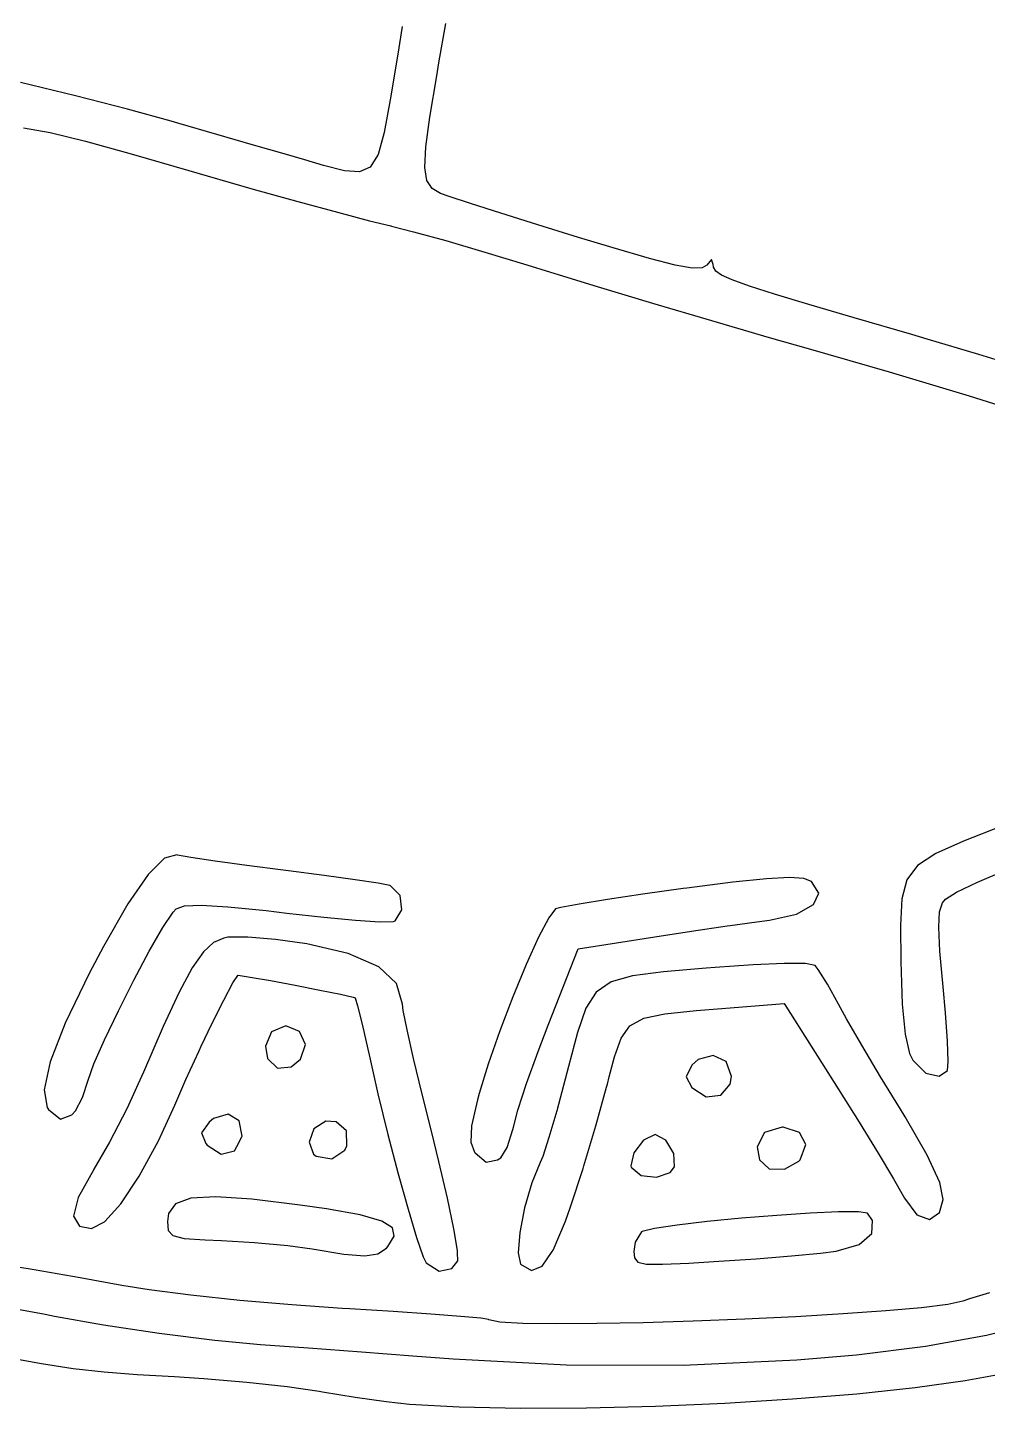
# Model space of a CAD drawing. Header units: inches. Extents: x -2.16 to 7.19, y -6.87 to -1.22.
# Drawn here: x 0.8252 to 1.157, y -6.3612 to -5.8842 of the extents above; entities that cross this region are included whole.
import ezdxf

# ---------------------------------------------------------------- set-up
doc = ezdxf.new("R2010")
doc.units = ezdxf.units.IN
doc.header["$MEASUREMENT"] = 0
doc.layers.add('Front', color=13, linetype='CONTINUOUS', true_color=0xc83434)

msp = doc.modelspace()

# ---------------------------------------------------------------- linework, layer by layer
at = {"layer": 'Front', "linetype": 'CONTINUOUS'}
for p, q in [((0.9547, -5.8838), (0.95313, -5.89342)), ((0.96739, -5.89641), (0.96975, -5.88282)), ((0.95313, -5.89342), (0.95057, -5.9091)), ((0.9666, -5.90081), (0.96739, -5.89641)), ((0.84171, -5.90773), (0.82275, -5.90313)), ((0.96419, -5.9151), (0.9666, -5.90081)), ((0.8597, -5.91234), (0.84171, -5.90773)), ((0.95057, -5.9091), (0.94847, -5.92044)), ((0.87475, -5.91649), (0.8597, -5.91234)), ((0.82373, -5.91879), (0.83293, -5.9204)), ((0.87708, -5.91717), (0.87475, -5.91649)), ((0.89059, -5.92109), (0.87708, -5.91717)), ((0.96281, -5.92542), (0.96419, -5.9151)), ((0.83293, -5.9204), (0.84515, -5.92342)), ((0.84515, -5.92342), (0.86094, -5.92782)), ((0.9033, -5.92478), (0.89059, -5.92109)), ((0.94847, -5.92044), (0.94634, -5.92801)), ((0.86094, -5.92782), (0.88086, -5.93356)), ((0.91388, -5.92785), (0.9033, -5.92478)), ((0.921, -5.92992), (0.91388, -5.92785)), ((0.94634, -5.92801), (0.94366, -5.93236)), ((0.96249, -5.93248), (0.96281, -5.92542)), ((0.88086, -5.93356), (0.88725, -5.93541)), ((0.92743, -5.9318), (0.921, -5.92992)), ((0.93471, -5.93369), (0.92743, -5.9318)), ((0.93995, -5.93406), (0.93471, -5.93369)), ((0.94366, -5.93236), (0.93995, -5.93406)), ((0.96322, -5.93702), (0.96249, -5.93248)), ((0.88725, -5.93541), (0.90321, -5.93996)), ((0.96501, -5.93977), (0.96322, -5.93702)), ((0.90321, -5.93996), (0.91858, -5.94425)), ((0.96788, -5.94145), (0.96501, -5.93977)), ((0.97091, -5.94253), (0.96788, -5.94145)), ((0.97828, -5.94496), (0.97091, -5.94253)), ((0.91858, -5.94425), (0.93231, -5.948)), ((0.93231, -5.948), (0.94337, -5.95092)), ((0.9888, -5.94832), (0.97828, -5.94496)), ((1.00156, -5.95233), (0.9888, -5.94832)), ((0.94337, -5.95092), (0.95073, -5.95273)), ((0.95073, -5.95273), (0.951, -5.95279)), ((0.951, -5.95279), (0.95861, -5.9547)), ((1.01567, -5.95669), (1.00156, -5.95233)), ((0.95861, -5.9547), (0.96975, -5.9578)), ((0.96975, -5.9578), (0.98322, -5.96172)), ((1.02756, -5.9603), (1.01567, -5.95669)), ((0.98322, -5.96172), (0.9978, -5.96613)), ((1.04015, -5.96395), (1.02756, -5.9603)), ((0.9978, -5.96613), (1.006, -5.96868)), ((1.04908, -5.96623), (1.04015, -5.96395)), ((1.05495, -5.96728), (1.04908, -5.96623)), ((1.05839, -5.96723), (1.05495, -5.96728)), ((1.06001, -5.96622), (1.05839, -5.96723)), ((1.06161, -5.96426), (1.06001, -5.96622)), ((1.06222, -5.96598), (1.06161, -5.96426)), ((1.06234, -5.96699), (1.06222, -5.96598)), ((1.06313, -5.9683), (1.06234, -5.96699)), ((1.006, -5.96868), (1.02205, -5.97363)), ((1.06511, -5.96969), (1.06313, -5.9683)), ((1.0688, -5.97136), (1.06511, -5.96969)), ((1.0747, -5.9735), (1.0688, -5.97136)), ((1.02205, -5.97363), (1.04116, -5.97938)), ((1.08335, -5.97627), (1.0747, -5.9735)), ((1.09525, -5.97987), (1.08335, -5.97627)), ((1.04116, -5.97938), (1.06158, -5.98542)), ((1.11092, -5.98447), (1.09525, -5.97987)), ((1.06158, -5.98542), (1.08155, -5.99122)), ((1.13088, -5.99027), (1.11092, -5.98447)), ((1.08155, -5.99122), (1.09499, -5.99505)), ((1.13613, -5.9918), (1.13088, -5.99027)), ((1.09499, -5.99505), (1.12299, -6.0031)), ((1.15404, -5.99717), (1.13613, -5.9918)), ((1.17369, -6.00324), (1.15404, -5.99717)), ((1.12299, -6.0031), (1.15074, -6.01143)), ((1.15074, -6.01143), (1.17893, -6.02025)), ((1.16225, -6.15994), (1.14872, -6.16522)), ((1.14872, -6.16522), (1.13914, -6.16949)), ((0.87249, -6.17117), (0.86689, -6.17677)), ((0.87674, -6.17002), (0.87249, -6.17117)), ((0.87703, -6.1701), (0.87674, -6.17002)), ((0.88165, -6.17093), (0.87703, -6.1701)), ((0.88999, -6.17218), (0.88165, -6.17093)), ((0.90097, -6.17367), (0.88999, -6.17218)), ((1.13914, -6.16949), (1.13284, -6.17365)), ((0.86689, -6.17677), (0.85988, -6.1869)), ((0.9135, -6.17527), (0.90097, -6.17367)), ((0.91532, -6.1755), (0.9135, -6.17527)), ((0.92771, -6.1771), (0.91532, -6.1755)), ((0.93842, -6.17858), (0.92771, -6.1771)), ((1.13284, -6.17365), (1.12916, -6.1786)), ((1.15353, -6.17942), (1.163, -6.17539)), ((0.94633, -6.1798), (0.93842, -6.17858)), ((0.95038, -6.18058), (0.94633, -6.1798)), ((0.95069, -6.18068), (0.95038, -6.18058)), ((0.95397, -6.18402), (0.95069, -6.18068)), ((1.05181, -6.18165), (1.0379, -6.18356)), ((1.05311, -6.18148), (1.05181, -6.18165)), ((1.06898, -6.17948), (1.05311, -6.18148)), ((1.0806, -6.17829), (1.06898, -6.17948)), ((1.08858, -6.17786), (1.0806, -6.17829)), ((1.09355, -6.17816), (1.08858, -6.17786)), ((1.09613, -6.17915), (1.09355, -6.17816)), ((1.09868, -6.18323), (1.09613, -6.17915)), ((1.12916, -6.1786), (1.12742, -6.18522)), ((1.14628, -6.1829), (1.15353, -6.17942)), ((0.85988, -6.1869), (0.85139, -6.20164)), ((0.9546, -6.18894), (0.95397, -6.18402)), ((1.01588, -6.18697), (1.00957, -6.18816)), ((1.02562, -6.18538), (1.01588, -6.18697)), ((1.0379, -6.18356), (1.02562, -6.18538)), ((1.09684, -6.18717), (1.09868, -6.18323)), ((1.12742, -6.18522), (1.12695, -6.1944)), ((1.14046, -6.18967), (1.14152, -6.18651)), ((1.14152, -6.18651), (1.1425, -6.18527)), ((1.1425, -6.18527), (1.14628, -6.1829)), ((0.87196, -6.19509), (0.87547, -6.18978)), ((0.87547, -6.18978), (0.87651, -6.18862)), ((0.87651, -6.18862), (0.87943, -6.18759)), ((0.87943, -6.18759), (0.88519, -6.18734)), ((0.88519, -6.18734), (0.8944, -6.18789)), ((0.8944, -6.18789), (0.90767, -6.18927)), ((0.90767, -6.18927), (0.91476, -6.19012)), ((0.91476, -6.19012), (0.92753, -6.19157)), ((0.92753, -6.19157), (0.93858, -6.19258)), ((0.95219, -6.19284), (0.9546, -6.18894)), ((1.00537, -6.19169), (1.00184, -6.19842)), ((1.00773, -6.18868), (1.00537, -6.19169)), ((1.00957, -6.18816), (1.00773, -6.18868)), ((1.08172, -6.19252), (1.09101, -6.19043)), ((1.09101, -6.19043), (1.09684, -6.18717)), ((1.14031, -6.19222), (1.14046, -6.18967)), ((0.86724, -6.20329), (0.87196, -6.19509)), ((0.93858, -6.19258), (0.94693, -6.19308)), ((0.94693, -6.19308), (0.95162, -6.193)), ((0.95162, -6.193), (0.95219, -6.19284)), ((1.04199, -6.19828), (1.05464, -6.19636)), ((1.05464, -6.19636), (1.06702, -6.19454)), ((1.06702, -6.19454), (1.06805, -6.1944)), ((1.06805, -6.1944), (1.07734, -6.1931)), ((1.07734, -6.1931), (1.08172, -6.19252)), ((1.12695, -6.1944), (1.12708, -6.20678)), ((1.14015, -6.19494), (1.14031, -6.19222)), ((1.14058, -6.20329), (1.14015, -6.19494)), ((0.88944, -6.2003), (0.88593, -6.20355)), ((0.89298, -6.19872), (0.88944, -6.2003)), ((0.89437, -6.19848), (0.89298, -6.19872)), ((0.90127, -6.19839), (0.89437, -6.19848)), ((0.91092, -6.19919), (0.90127, -6.19839)), ((0.92173, -6.20074), (0.91092, -6.19919)), ((0.93605, -6.20407), (0.92173, -6.20074)), ((1.00184, -6.19842), (0.99756, -6.20787)), ((1.01548, -6.2024), (1.04199, -6.19828)), ((0.85139, -6.20164), (0.84645, -6.21101)), ((0.86191, -6.21325), (0.86724, -6.20329)), ((0.88593, -6.20355), (0.88211, -6.20906)), ((0.94661, -6.20862), (0.93605, -6.20407)), ((1.00512, -6.22885), (1.01548, -6.2024)), ((1.14171, -6.21564), (1.14058, -6.20329)), ((0.88211, -6.20906), (0.87761, -6.21743)), ((0.95276, -6.2144), (0.94661, -6.20862)), ((0.99756, -6.20787), (0.99294, -6.21901)), ((1.04501, -6.21045), (1.03432, -6.21181)), ((1.0598, -6.20913), (1.04501, -6.21045)), ((1.06288, -6.20887), (1.0598, -6.20913)), ((1.07607, -6.20793), (1.06288, -6.20887)), ((1.08677, -6.20749), (1.07607, -6.20793)), ((1.09415, -6.20757), (1.08677, -6.20749)), ((1.0974, -6.20819), (1.09415, -6.20757)), ((1.09848, -6.20959), (1.0974, -6.20819)), ((1.10166, -6.21468), (1.09848, -6.20959)), ((1.12708, -6.20678), (1.12756, -6.22154)), ((0.84645, -6.21101), (0.83818, -6.22818)), ((0.85654, -6.22382), (0.86191, -6.21325)), ((0.893, -6.22014), (0.89615, -6.2142)), ((0.89615, -6.2142), (0.89783, -6.21163)), ((0.89783, -6.21163), (0.89792, -6.2116)), ((0.89792, -6.2116), (0.90208, -6.21219)), ((0.90208, -6.21219), (0.90912, -6.21342)), ((0.90912, -6.21342), (0.91764, -6.21501)), ((0.91764, -6.21501), (0.92619, -6.21668)), ((0.95475, -6.22158), (0.95276, -6.2144)), ((1.02687, -6.21391), (1.02178, -6.21741)), ((1.03432, -6.21181), (1.02687, -6.21391)), ((1.1055, -6.22159), (1.10166, -6.21468)), ((0.87761, -6.21743), (0.87208, -6.22925)), ((0.88889, -6.22839), (0.893, -6.22014)), ((0.92619, -6.21668), (0.93335, -6.21816)), ((0.93335, -6.21816), (0.9377, -6.21918)), ((0.9377, -6.21918), (0.93837, -6.21941)), ((0.93837, -6.21941), (0.93924, -6.22211)), ((0.99294, -6.21901), (0.9884, -6.23082)), ((1.02178, -6.21741), (1.01821, -6.223)), ((1.14254, -6.22458), (1.14171, -6.21564)), ((0.85173, -6.23386), (0.85654, -6.22382)), ((0.93924, -6.22211), (0.94082, -6.22843)), ((0.95503, -6.22374), (0.95475, -6.22158)), ((0.95636, -6.2304), (0.95503, -6.22374)), ((1.01821, -6.223), (1.01528, -6.23135)), ((1.03817, -6.22643), (1.04551, -6.22488)), ((1.04551, -6.22488), (1.05635, -6.22378)), ((1.05635, -6.22378), (1.06513, -6.22308)), ((1.06513, -6.22308), (1.08676, -6.22133)), ((1.08676, -6.22133), (1.1054, -6.25081)), ((1.10829, -6.22666), (1.1055, -6.22159)), ((1.12756, -6.22154), (1.12853, -6.23194)), ((1.14323, -6.23435), (1.14254, -6.22458)), ((0.83818, -6.22818), (0.83302, -6.24155)), ((0.87208, -6.22925), (0.86519, -6.2451)), ((0.88523, -6.23606), (0.88889, -6.22839)), ((0.91441, -6.22905), (0.90951, -6.23108)), ((0.91921, -6.231), (0.91441, -6.22905)), ((0.94082, -6.22843), (0.94281, -6.23714)), ((1.00167, -6.23791), (1.00512, -6.22885)), ((1.03035, -6.23329), (1.03342, -6.22903)), ((1.03342, -6.22903), (1.03817, -6.22643)), ((1.11358, -6.23578), (1.10829, -6.22666)), ((0.84805, -6.24223), (0.85173, -6.23386)), ((0.90951, -6.23108), (0.90746, -6.23606)), ((0.92121, -6.23554), (0.91921, -6.231)), ((0.95861, -6.24035), (0.95636, -6.2304)), ((0.9884, -6.23082), (0.98437, -6.24229)), ((1.01528, -6.23135), (1.01214, -6.24315)), ((1.02805, -6.23981), (1.03035, -6.23329)), ((1.12853, -6.23194), (1.13006, -6.23861)), ((1.14346, -6.24137), (1.14323, -6.23435)), ((0.87991, -6.24758), (0.88436, -6.23789)), ((0.88436, -6.23789), (0.88523, -6.23606)), ((0.90746, -6.23606), (0.90816, -6.2403)), ((0.91949, -6.24061), (0.92121, -6.23554)), ((0.94281, -6.23714), (0.94323, -6.23905)), ((0.94323, -6.23905), (0.9463, -6.25254)), ((0.99771, -6.24897), (1.00167, -6.23791)), ((1.06222, -6.2393), (1.05702, -6.2407)), ((1.06664, -6.24142), (1.06222, -6.2393)), ((1.12006, -6.24662), (1.11358, -6.23578)), ((1.13006, -6.23861), (1.13119, -6.24092)), ((0.83302, -6.24155), (0.83094, -6.25121)), ((0.84611, -6.24778), (0.84805, -6.24223)), ((0.90816, -6.2403), (0.91151, -6.24364)), ((0.91151, -6.24364), (0.91631, -6.24318)), ((0.91631, -6.24318), (0.91949, -6.24061)), ((0.96157, -6.25266), (0.95861, -6.24035)), ((0.98437, -6.24229), (0.98125, -6.25241)), ((1.01214, -6.24315), (1.01101, -6.24754)), ((1.02627, -6.24666), (1.02805, -6.23981)), ((1.05485, -6.24268), (1.05289, -6.24666)), ((1.05702, -6.2407), (1.05485, -6.24268)), ((1.0685, -6.24655), (1.06664, -6.24142)), ((1.13119, -6.24092), (1.13568, -6.24536)), ((1.1432, -6.24454), (1.14346, -6.24137)), ((0.84419, -6.25378), (0.84611, -6.24778)), ((0.86457, -6.24655), (0.85942, -6.25775)), ((0.86519, -6.2451), (0.86457, -6.24655)), ((0.87605, -6.25642), (0.87991, -6.24758)), ((0.9947, -6.25814), (0.99771, -6.24897)), ((1.01101, -6.24754), (1.00809, -6.25837)), ((1.02561, -6.24919), (1.02627, -6.24666)), ((1.05289, -6.24666), (1.05485, -6.25042)), ((1.06807, -6.24926), (1.0685, -6.24655)), ((1.12691, -6.2578), (1.12006, -6.24662)), ((1.13568, -6.24536), (1.14034, -6.24648)), ((1.14034, -6.24648), (1.1432, -6.24454)), ((0.83094, -6.25121), (0.83191, -6.25727)), ((0.84175, -6.25841), (0.84419, -6.25378)), ((0.9463, -6.25254), (0.94975, -6.26655)), ((0.96503, -6.26642), (0.96157, -6.25266)), ((0.98125, -6.25241), (0.98066, -6.25464)), ((1.02164, -6.26359), (1.02535, -6.25021)), ((1.02535, -6.25021), (1.02561, -6.24919)), ((1.05485, -6.25042), (1.05981, -6.25361)), ((1.05981, -6.25361), (1.06481, -6.25306)), ((1.06481, -6.25306), (1.06807, -6.24926)), ((1.1054, -6.25081), (1.11261, -6.26232)), ((0.83191, -6.25727), (0.83241, -6.25799)), ((0.83241, -6.25799), (0.83658, -6.26128)), ((0.84041, -6.25985), (0.84175, -6.25841)), ((0.85942, -6.25775), (0.85351, -6.26924)), ((0.87164, -6.26608), (0.87605, -6.25642)), ((0.98066, -6.25464), (0.97866, -6.26365)), ((0.99312, -6.26405), (0.9947, -6.25814)), ((1.00809, -6.25837), (1.00538, -6.26766)), ((1.12859, -6.26053), (1.12691, -6.2578)), ((0.83658, -6.26128), (0.84041, -6.25985)), ((0.8879, -6.26233), (0.88531, -6.26608)), ((0.88944, -6.26104), (0.8879, -6.26233)), ((0.89446, -6.25963), (0.88944, -6.26104)), ((0.89829, -6.26189), (0.89446, -6.25963)), ((0.8993, -6.26714), (0.89829, -6.26189)), ((0.92823, -6.26195), (0.92414, -6.26464)), ((0.93181, -6.26217), (0.92823, -6.26195)), ((0.93544, -6.26538), (0.93181, -6.26217)), ((1.11261, -6.26232), (1.11919, -6.27303)), ((1.13616, -6.27372), (1.12859, -6.26053)), ((0.8704, -6.26879), (0.87164, -6.26608)), ((0.88531, -6.26608), (0.88675, -6.26967)), ((0.89827, -6.26922), (0.89928, -6.26728)), ((0.89928, -6.26728), (0.8993, -6.26714)), ((0.92414, -6.26464), (0.92253, -6.26922)), ((0.93558, -6.2705), (0.93544, -6.26538)), ((0.94975, -6.26655), (0.9533, -6.28014)), ((0.96573, -6.26925), (0.96503, -6.26642)), ((0.97866, -6.26365), (0.97836, -6.26925)), ((0.991, -6.27111), (0.99294, -6.26493)), ((0.99294, -6.26493), (0.99312, -6.26405)), ((1.00538, -6.26766), (1.00328, -6.27415)), ((1.01747, -6.27742), (1.02164, -6.26359)), ((1.04213, -6.26655), (1.03807, -6.26853)), ((1.04584, -6.26858), (1.04213, -6.26655)), ((1.07995, -6.26593), (1.07743, -6.27081)), ((1.086, -6.26405), (1.07995, -6.26593)), ((1.08635, -6.26405), (1.086, -6.26405)), ((1.09204, -6.26588), (1.08635, -6.26405)), ((1.09425, -6.27009), (1.09204, -6.26588)), ((0.85351, -6.26924), (0.84812, -6.27856)), ((0.86378, -6.28097), (0.8704, -6.26879)), ((0.88675, -6.26967), (0.88724, -6.27028)), ((0.88724, -6.27028), (0.89211, -6.27339)), ((0.89211, -6.27339), (0.89669, -6.27224)), ((0.89669, -6.27224), (0.89827, -6.26922)), ((0.92253, -6.26922), (0.92401, -6.27343)), ((0.93032, -6.27502), (0.93481, -6.27198)), ((0.93481, -6.27198), (0.93558, -6.2705)), ((0.96739, -6.2759), (0.96573, -6.26925)), ((0.97836, -6.26925), (0.97968, -6.2727)), ((0.97968, -6.2727), (0.97988, -6.27295)), ((0.98874, -6.27463), (0.991, -6.27111)), ((1.03807, -6.26853), (1.03471, -6.27293)), ((1.04718, -6.27081), (1.04584, -6.26858)), ((1.04859, -6.27315), (1.04718, -6.27081)), ((1.07743, -6.27081), (1.07816, -6.2753)), ((1.09223, -6.27533), (1.09425, -6.27009)), ((0.92401, -6.27343), (0.92491, -6.27414)), ((0.92491, -6.27414), (0.93032, -6.27502)), ((0.97033, -6.28861), (0.96739, -6.2759)), ((0.97988, -6.27295), (0.98368, -6.2762)), ((0.98368, -6.2762), (0.98757, -6.27537)), ((0.98757, -6.27537), (0.98874, -6.27463)), ((1.00242, -6.27623), (0.99947, -6.2833)), ((1.00328, -6.27415), (1.00242, -6.27623)), ((1.01719, -6.27838), (1.01747, -6.27742)), ((1.03471, -6.27293), (1.03375, -6.27742)), ((1.03375, -6.27742), (1.03388, -6.27787)), ((1.04886, -6.27777), (1.04859, -6.27315)), ((1.07816, -6.2753), (1.08159, -6.27846)), ((1.08687, -6.27862), (1.09185, -6.27576)), ((1.09185, -6.27576), (1.09223, -6.27533)), ((1.11919, -6.27303), (1.12449, -6.28188)), ((1.14054, -6.28324), (1.13616, -6.27372)), ((0.84802, -6.27871), (0.84268, -6.28832)), ((0.84812, -6.27856), (0.84802, -6.27871)), ((0.8574, -6.29055), (0.86378, -6.28097)), ((0.9533, -6.28014), (0.95669, -6.29234)), ((1.01289, -6.29155), (1.01719, -6.27838)), ((1.03388, -6.27787), (1.03724, -6.28077)), ((1.03724, -6.28077), (1.04255, -6.28139)), ((1.04255, -6.28139), (1.04733, -6.27972)), ((1.04733, -6.27972), (1.04886, -6.27777)), ((1.08159, -6.27846), (1.08687, -6.27862)), ((1.12449, -6.28188), (1.12789, -6.2878)), ((0.99947, -6.2833), (0.99701, -6.29188)), ((1.14171, -6.28903), (1.14054, -6.28324)), ((0.84268, -6.28832), (0.84105, -6.29477)), ((0.85185, -6.29665), (0.8574, -6.29055)), ((0.87636, -6.29055), (0.87387, -6.29393)), ((0.88165, -6.28862), (0.87636, -6.29055)), ((0.89025, -6.28809), (0.88165, -6.28862)), ((0.90268, -6.28889), (0.89025, -6.28809)), ((0.91944, -6.29096), (0.90268, -6.28889)), ((0.9285, -6.29229), (0.91944, -6.29096)), ((0.97251, -6.29917), (0.97033, -6.28861)), ((0.99701, -6.29188), (0.99534, -6.30045)), ((1.01111, -6.29653), (1.01289, -6.29155)), ((1.12789, -6.2878), (1.12829, -6.28858)), ((1.12829, -6.28858), (1.13265, -6.29434)), ((1.14042, -6.29349), (1.14171, -6.28903)), ((0.84105, -6.29477), (0.84311, -6.29826)), ((0.85171, -6.29681), (0.85185, -6.29665)), ((0.87387, -6.29393), (0.8735, -6.29665)), ((0.8735, -6.29665), (0.87379, -6.29971)), ((0.94014, -6.2944), (0.9285, -6.29229)), ((0.94758, -6.29652), (0.94014, -6.2944)), ((0.95133, -6.29889), (0.94758, -6.29652)), ((0.95669, -6.29234), (0.95967, -6.30222)), ((1.00685, -6.30655), (1.01111, -6.29653)), ((1.06011, -6.29668), (1.04972, -6.29788)), ((1.07195, -6.29553), (1.06011, -6.29668)), ((1.08417, -6.29454), (1.07195, -6.29553)), ((1.09571, -6.29378), (1.08417, -6.29454)), ((1.1055, -6.29335), (1.09571, -6.29378)), ((1.11245, -6.29333), (1.1055, -6.29335)), ((1.11552, -6.29381), (1.11245, -6.29333)), ((1.11728, -6.29631), (1.11552, -6.29381)), ((1.117, -6.30082), (1.11728, -6.29631)), ((1.13265, -6.29434), (1.13702, -6.29599)), ((1.13702, -6.29599), (1.14042, -6.29349)), ((0.84311, -6.29826), (0.84721, -6.29905)), ((0.84721, -6.29905), (0.85171, -6.29681)), ((0.87379, -6.29971), (0.87536, -6.30155)), ((0.95188, -6.30175), (0.95133, -6.29889)), ((0.97374, -6.30669), (0.97251, -6.29917)), ((0.99534, -6.30045), (0.99476, -6.30745)), ((1.03736, -6.30023), (1.03522, -6.30379)), ((1.03759, -6.30011), (1.03736, -6.30023)), ((1.04186, -6.29905), (1.03759, -6.30011)), ((1.04972, -6.29788), (1.04186, -6.29905)), ((1.11263, -6.3046), (1.117, -6.30082)), ((0.87536, -6.30155), (0.87926, -6.30254)), ((0.87926, -6.30254), (0.88655, -6.30303)), ((0.88655, -6.30303), (0.89225, -6.30323)), ((0.89225, -6.30323), (0.90366, -6.30386)), ((0.90366, -6.30386), (0.91509, -6.30493)), ((0.91509, -6.30493), (0.9235, -6.30613)), ((0.9235, -6.30613), (0.93451, -6.30798)), ((0.94631, -6.30787), (0.94927, -6.30585)), ((0.94927, -6.30585), (0.94973, -6.30533)), ((0.94973, -6.30533), (0.95188, -6.30175)), ((0.95967, -6.30222), (0.96197, -6.30881)), ((1.03522, -6.30379), (1.03475, -6.30705)), ((1.10472, -6.30693), (1.11263, -6.3046)), ((0.8274, -6.31336), (0.81266, -6.31089)), ((0.93451, -6.30798), (0.94175, -6.30857)), ((0.94175, -6.30857), (0.94631, -6.30787)), ((0.96197, -6.30881), (0.96301, -6.31092)), ((0.96301, -6.31092), (0.96741, -6.31381)), ((0.97189, -6.3129), (0.97386, -6.31028)), ((0.97377, -6.30745), (0.97374, -6.30669)), ((0.97386, -6.31028), (0.97377, -6.30745)), ((0.99476, -6.30745), (0.99556, -6.31135)), ((1.00306, -6.31214), (1.00652, -6.30705)), ((1.00652, -6.30705), (1.00685, -6.30655)), ((1.03475, -6.30705), (1.03495, -6.30925)), ((1.03495, -6.30925), (1.03612, -6.31065)), ((1.03612, -6.31065), (1.03908, -6.31135)), ((1.05375, -6.31104), (1.06413, -6.31041)), ((1.06413, -6.31041), (1.07702, -6.30952)), ((1.07702, -6.30952), (1.08924, -6.30853)), ((1.08924, -6.30853), (1.09926, -6.30758)), ((1.09926, -6.30758), (1.10472, -6.30693)), ((0.84329, -6.31614), (0.8274, -6.31336)), ((0.96741, -6.31381), (0.97189, -6.3129)), ((0.99556, -6.31135), (0.99562, -6.31141)), ((0.99562, -6.31141), (0.99942, -6.31364)), ((0.99942, -6.31364), (1.00306, -6.31214)), ((1.03908, -6.31135), (1.04468, -6.31145)), ((1.04468, -6.31145), (1.05375, -6.31104)), ((0.85773, -6.31879), (0.84329, -6.31614)), ((0.86716, -6.32031), (0.85773, -6.31879)), ((0.88166, -6.32216), (0.86716, -6.32031)), ((0.89857, -6.32393), (0.88166, -6.32216)), ((0.91648, -6.32549), (0.89857, -6.32393)), ((1.14336, -6.32529), (1.13426, -6.32643)), ((1.1485, -6.32415), (1.14336, -6.32529)), ((1.15077, -6.32337), (1.1485, -6.32415)), ((1.1577, -6.32135), (1.15077, -6.32337)), ((0.81677, -6.32599), (0.83127, -6.32871)), ((0.83127, -6.32871), (0.83445, -6.32934)), ((0.83445, -6.32934), (0.85143, -6.33237)), ((0.93398, -6.32668), (0.91648, -6.32549)), ((0.93654, -6.32683), (0.93398, -6.32668)), ((0.9515, -6.32775), (0.93654, -6.32683)), ((0.96455, -6.32864), (0.9515, -6.32775)), ((0.97492, -6.32944), (0.96455, -6.32864)), ((0.98184, -6.33009), (0.97492, -6.32944)), ((0.98455, -6.33054), (0.98184, -6.33009)), ((1.09061, -6.32955), (1.07309, -6.33039)), ((1.10714, -6.32859), (1.09061, -6.32955)), ((1.12194, -6.32754), (1.10714, -6.32859)), ((1.13426, -6.32643), (1.12194, -6.32754)), ((0.85143, -6.33237), (0.87071, -6.33524)), ((0.98465, -6.33062), (0.98455, -6.33054)), ((0.98844, -6.3314), (0.98465, -6.33062)), ((0.99641, -6.33186), (0.98844, -6.3314)), ((1.00782, -6.33203), (0.99641, -6.33186)), ((1.02193, -6.33194), (1.00782, -6.33203)), ((1.03801, -6.33162), (1.02193, -6.33194)), ((1.0553, -6.33109), (1.03801, -6.33162)), ((1.07309, -6.33039), (1.0553, -6.33109)), ((1.15674, -6.33596), (1.17647, -6.33093)), ((0.87071, -6.33524), (0.88987, -6.33761)), ((0.88987, -6.33761), (0.9057, -6.3391)), ((0.9057, -6.3391), (0.92223, -6.34032)), ((1.13554, -6.33976), (1.15674, -6.33596)), ((0.83001, -6.34587), (0.81793, -6.3436)), ((0.92223, -6.34032), (0.94056, -6.34169)), ((0.94056, -6.34169), (0.95836, -6.34305)), ((0.95836, -6.34305), (0.97225, -6.34413)), ((0.97225, -6.34413), (1.01147, -6.34615)), ((1.09114, -6.3445), (1.1117, -6.34272)), ((1.1117, -6.34272), (1.13554, -6.33976)), ((0.84094, -6.34753), (0.83001, -6.34587)), ((0.85163, -6.34872), (0.84094, -6.34753)), ((0.86301, -6.3496), (0.85163, -6.34872)), ((1.01147, -6.34615), (1.05186, -6.34626)), ((1.05186, -6.34626), (1.09114, -6.3445)), ((1.1632, -6.34916), (1.14935, -6.35176)), ((0.876, -6.35034), (0.86301, -6.3496)), ((0.88608, -6.35097), (0.876, -6.35034)), ((0.90097, -6.35225), (0.88608, -6.35097)), ((0.91496, -6.35381), (0.90097, -6.35225)), ((0.926, -6.35544), (0.91496, -6.35381)), ((1.14935, -6.35176), (1.13198, -6.35414)), ((0.9271, -6.35563), (0.926, -6.35544)), ((0.9384, -6.35747), (0.9271, -6.35563)), ((0.94918, -6.35898), (0.9384, -6.35747)), ((1.08967, -6.35806), (1.06621, -6.35951)), ((1.11184, -6.35626), (1.08967, -6.35806)), ((1.13198, -6.35414), (1.11184, -6.35626)), ((0.95725, -6.35984), (0.94918, -6.35898)), ((0.97439, -6.36077), (0.95725, -6.35984)), ((0.99556, -6.36122), (0.97439, -6.36077)), ((1.01842, -6.36113), (0.99556, -6.36122)), ((1.04221, -6.36054), (1.01842, -6.36113)), ((1.06621, -6.35951), (1.04221, -6.36054))]:
    msp.add_line(p, q, dxfattribs=at)

doc.saveas('drawing.dxf')
